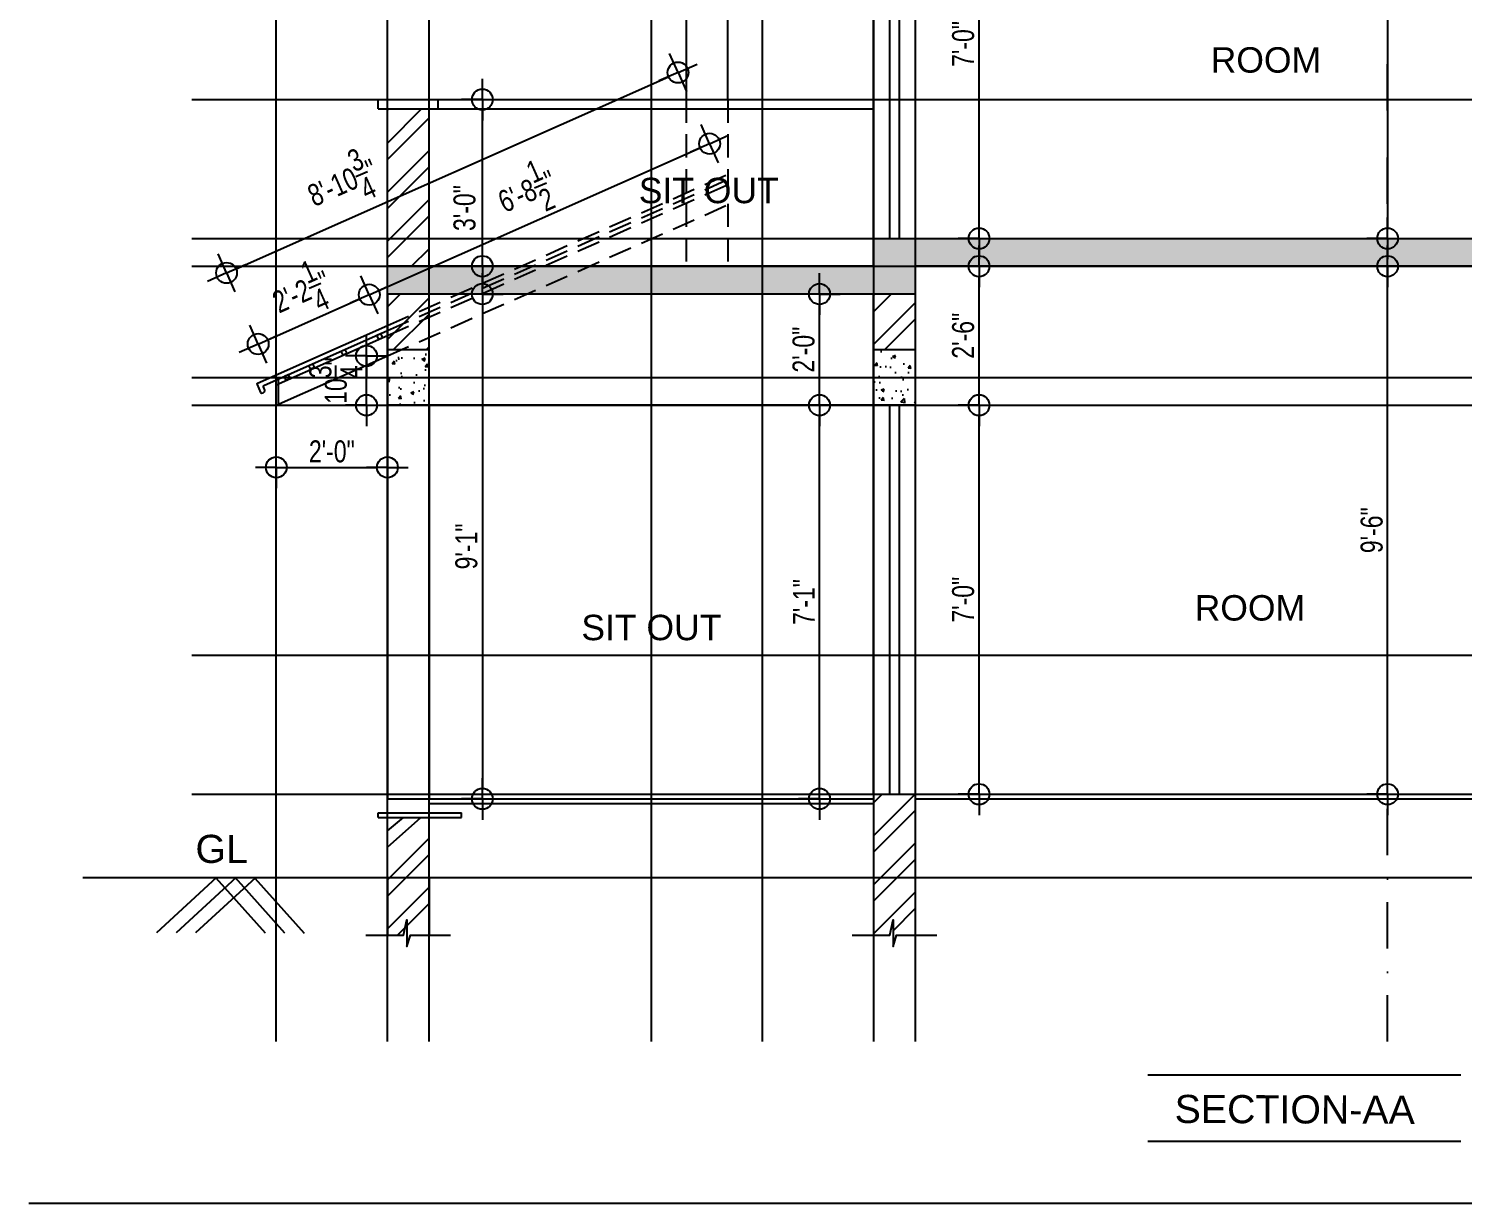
# Model space of a CAD drawing. Header units: inches. Extents: x 171009 to 352533, y -79956 to -38287.
# Drawn here: x 173608 to 173917.8, y -39524.3 to -39270.7 of the extents above; entities that cross this region are included whole.
import ezdxf

# ---------------------------------------------------------------- set-up
doc = ezdxf.new("R2010")
doc.units = ezdxf.units.IN
doc.header["$LTSCALE"] = 20
doc.header["$MEASUREMENT"] = 0
doc.header["$PDMODE"] = 34
doc.header["$PDSIZE"] = 5
doc.linetypes.add('DASHDOT', pattern=[1, 0.5, -0.25, 0, -0.25])
doc.linetypes.add('HIDDEN', pattern=[0.375, 0.25, -0.125])
doc.layers.get('0').update_dxf_attribs({"linetype": 'CONTINUOUS'})
doc.layers.get('Defpoints').update_dxf_attribs({"linetype": 'CONTINUOUS'})
for name, color, linetype in [('border', 230, 'CONTINUOUS'), ('DIMLINE', 254, 'CONTINUOUS'), ('DOOR', 1, 'CONTINUOUS'), ('guide', 211, 'CONTINUOUS'), ('HATCH', 8, 'CONTINUOUS'), ('KALKAAL', 7, 'CONTINUOUS'), ('text', 2, 'CONTINUOUS'), ('TEXTS', 2, 'CONTINUOUS'), ('TILE', 22, 'CONTINUOUS'), ('wall', 13, 'CONTINUOUS'), ('WOOD', 7, 'CONTINUOUS')]:
    doc.layers.add(name, color=color, linetype=linetype)
doc.styles.add('DIMTEXT', font='arial_B.ttf', dxfattribs={"width": 0.75})
doc.styles.add('STYLE1', font='arial_B.ttf')
doc.styles.add('style5', font='arial_B.ttf')
doc.dimstyles.new('ARCH_48_0', dxfattribs={"dimtxt": 4.75, "dimasz": 2.25, "dimexe": 0.25, "dimexo": 0, "dimgap": 1, "dimtad": 1, "dimzin": 3, "dimdsep": 46, "dimlunit": 4, "dimtxsty": 'DIMTEXT', "dimblk": 'BLK', "dimcen": 0, "dimdle": 0.09375, "dimse1": 1, "dimse2": 1, "dimclrd": 254, "dimclrt": 3, "dimadec": 1, "dimazin": 0, "dimtfac": 1, "dimtix": 1, "dimtmove": 2, "dimatfit": 3, "dimldrblk": 'NONE', "dimfxl": 0.25, "dimtvp": 1.4625, "dimtolj": 1, "dimtzin": 15, "dimarcsym": 0})
pattern_1 = [(45, (-1909.887, 1006.686), (-5.30330086, 5.30330086), []), (45, (-1906.352, 1006.686), (-5.30330086, 5.30330086), [])]

# ---------------------------------------------------------------- blocks, each defined once
blk = doc.blocks.new('BLK')
for q in [(0, 2), (-2, 0), (0, -2), (2, 0)]:
    blk.add_line((0, 0), q)
blk.add_circle((0, 0), 1)
blk = doc.blocks.new('*D185')
at = {"layer": 'Defpoints', "color": 0, "transparency": 16777216}
for p in [(173799.44, -39231.98), (173813.21, -39231.98), (173799.44, -39315.98)]:
    blk.add_point(p, dxfattribs=at)
at = {"layer": 'DIMLINE', "color": 254, "lineweight": -2, "transparency": 16777216}
blk.add_line((173813.21, -39313.73), (173813.21, -39234.23), dxfattribs=at)
at = {"layer": 'DIMLINE', "color": 254, "lineweight": -2, "transparency": 16777216, "xscale": 2.25, "yscale": 2.25, "zscale": 2.25}
for p, rotation in [((173813.21, -39231.98), 90), ((173813.21, -39315.98), 270)]:
    blk.add_blockref('BLK', p, dxfattribs=dict(at, rotation=rotation))
at = {"layer": 'DIMLINE', "color": 3, "transparency": 16777216, "insert": (173809.79, -39273.98), "char_height": 4.75, "attachment_point": 5, "rotation": 90, "style": 'DIMTEXT'}
blk.add_mtext('\\A1;7\'-0"', dxfattribs=at)
blk = doc.blocks.new('_None')
blk = doc.blocks.new('*D187')
at = {"layer": 'Defpoints', "color": 0, "transparency": 16777216}
for p in [(173901.44, -39171.98), (173901.44, -39315.98), (173901.44, -39315.98)]:
    blk.add_point(p, dxfattribs=at)
at = {"layer": 'DIMLINE', "color": 254, "lineweight": -2, "transparency": 16777216}
blk.add_line((173901.44, -39174.23), (173901.44, -39313.73), dxfattribs=at)
at = {"layer": 'DIMLINE', "color": 254, "lineweight": -2, "transparency": 16777216, "xscale": 2.25, "yscale": 2.25, "zscale": 2.25}
for p, rotation in [((173901.44, -39171.98), 90), ((173901.44, -39315.98), 270)]:
    blk.add_blockref('BLK', p, dxfattribs=dict(at, rotation=rotation))
at = {"layer": 'DIMLINE', "color": 3, "transparency": 16777216, "insert": (173897.61, -39257.28), "char_height": 4.75, "attachment_point": 5, "rotation": 90, "style": 'DIMTEXT'}
blk.add_mtext('\\A1;12\'-0"', dxfattribs=at)
blk = doc.blocks.new('*D190')
at = {"layer": 'Defpoints', "color": 0, "transparency": 16777216}
for p in [(173696.44, -39285.98), (173705.94, -39285.98), (173694.44, -39321.98)]:
    blk.add_point(p, dxfattribs=at)
at = {"layer": 'DIMLINE', "color": 254, "lineweight": -2, "transparency": 16777216}
blk.add_line((173705.94, -39319.73), (173705.94, -39288.23), dxfattribs=at)
at = {"layer": 'DIMLINE', "color": 254, "lineweight": -2, "transparency": 16777216, "xscale": 2.25, "yscale": 2.25, "zscale": 2.25}
for p, rotation in [((173705.94, -39285.98), 90), ((173705.94, -39321.98), 270)]:
    blk.add_blockref('BLK', p, dxfattribs=dict(at, rotation=rotation))
at = {"layer": 'DIMLINE', "color": 3, "transparency": 16777216, "insert": (173702.11, -39309.41), "char_height": 4.75, "attachment_point": 5, "rotation": 90, "style": 'DIMTEXT'}
blk.add_mtext('\\A1;3\'-0"', dxfattribs=at)
blk = doc.blocks.new('*D191')
at = {"layer": 'Defpoints', "color": 0, "transparency": 16777216}
for p in [(173694.44, -39327.98), (173695.44, -39436.98), (173705.94, -39436.98)]:
    blk.add_point(p, dxfattribs=at)
at = {"layer": 'DIMLINE', "color": 254, "lineweight": -2, "transparency": 16777216}
blk.add_line((173705.94, -39330.23), (173705.94, -39434.73), dxfattribs=at)
at = {"layer": 'DIMLINE', "color": 254, "lineweight": -2, "transparency": 16777216, "xscale": 2.25, "yscale": 2.25, "zscale": 2.25}
for p, rotation in [((173705.94, -39327.98), 90), ((173705.94, -39436.98), 270)]:
    blk.add_blockref('BLK', p, dxfattribs=dict(at, rotation=rotation))
at = {"layer": 'DIMLINE', "color": 3, "transparency": 16777216, "insert": (173702.51, -39382.48), "char_height": 4.75, "attachment_point": 5, "rotation": 90, "style": 'DIMTEXT'}
blk.add_mtext('\\A1;9\'-1"', dxfattribs=at)
blk = doc.blocks.new('*D192')
at = {"layer": 'Defpoints', "color": 0, "transparency": 16777216}
for p in [(173799.44, -39351.98), (173813.21, -39351.98), (173799.44, -39435.98)]:
    blk.add_point(p, dxfattribs=at)
at = {"layer": 'DIMLINE', "color": 254, "lineweight": -2, "transparency": 16777216}
blk.add_line((173813.21, -39433.73), (173813.21, -39354.23), dxfattribs=at)
at = {"layer": 'DIMLINE', "color": 254, "lineweight": -2, "transparency": 16777216, "xscale": 2.25, "yscale": 2.25, "zscale": 2.25}
for p, rotation in [((173813.21, -39351.98), 90), ((173813.21, -39435.98), 270)]:
    blk.add_blockref('BLK', p, dxfattribs=dict(at, rotation=rotation))
at = {"layer": 'DIMLINE', "color": 3, "transparency": 16777216, "insert": (173809.79, -39393.98), "char_height": 4.75, "attachment_point": 5, "rotation": 90, "style": 'DIMTEXT'}
blk.add_mtext('\\A1;7\'-0"', dxfattribs=at)
blk = doc.blocks.new('*D193')
at = {"layer": 'Defpoints', "color": 0, "transparency": 16777216}
for p in [(173799.44, -39321.98), (173813.21, -39321.98), (173799.44, -39351.98)]:
    blk.add_point(p, dxfattribs=at)
at = {"layer": 'DIMLINE', "color": 254, "lineweight": -2, "transparency": 16777216}
blk.add_line((173813.21, -39349.73), (173813.21, -39324.23), dxfattribs=at)
at = {"layer": 'DIMLINE', "color": 254, "lineweight": -2, "transparency": 16777216, "xscale": 2.25, "yscale": 2.25, "zscale": 2.25}
for p, rotation in [((173813.21, -39321.98), 90), ((173813.21, -39351.98), 270)]:
    blk.add_blockref('BLK', p, dxfattribs=dict(at, rotation=rotation))
at = {"layer": 'DIMLINE', "color": 3, "transparency": 16777216, "insert": (173809.79, -39336.98), "char_height": 4.75, "attachment_point": 5, "rotation": 90, "style": 'DIMTEXT'}
blk.add_mtext('\\A1;2\'-6"', dxfattribs=at)
blk = doc.blocks.new('*D194')
at = {"layer": 'Defpoints', "color": 0, "transparency": 16777216}
for p in [(173859.3, -39321.98), (173901.44, -39321.98), (173859.3, -39435.98)]:
    blk.add_point(p, dxfattribs=at)
at = {"layer": 'DIMLINE', "color": 254, "lineweight": -2, "transparency": 16777216}
blk.add_line((173901.44, -39433.73), (173901.44, -39324.23), dxfattribs=at)
at = {"layer": 'DIMLINE', "color": 254, "lineweight": -2, "transparency": 16777216, "xscale": 2.25, "yscale": 2.25, "zscale": 2.25}
for p, rotation in [((173901.44, -39321.98), 90), ((173901.44, -39435.98), 270)]:
    blk.add_blockref('BLK', p, dxfattribs=dict(at, rotation=rotation))
at = {"layer": 'DIMLINE', "color": 3, "transparency": 16777216, "insert": (173898.02, -39378.98), "char_height": 4.75, "attachment_point": 5, "rotation": 90, "style": 'DIMTEXT'}
blk.add_mtext('\\A1;9\'-6"', dxfattribs=at)
blk = doc.blocks.new('*D213')
at = {"layer": 'Defpoints', "color": 0, "transparency": 16777216}
for p in [(173901.44, -39165.57), (173685.44, -39453.98), (174101.39, -39453.98)]:
    blk.add_point(p, dxfattribs=at)
at = {"layer": 'DIMLINE', "color": 254, "lineweight": -2, "transparency": 16777216}
blk.add_line((174101.39, -39167.82), (174101.39, -39451.73), dxfattribs=at)
at = {"layer": 'DIMLINE', "color": 254, "lineweight": -2, "transparency": 16777216, "xscale": 2.25, "yscale": 2.25, "zscale": 2.25}
for p, rotation in [((174101.39, -39165.57), 90), ((174101.39, -39453.98), 270)]:
    blk.add_blockref('BLK', p, dxfattribs=dict(at, rotation=rotation))
at = {"layer": 'DIMLINE', "color": 3, "transparency": 16777216, "insert": (174094.79, -39309.78), "char_height": 4.75, "attachment_point": 5, "rotation": 90, "style": 'DIMTEXT'}
blk.add_mtext('\\A1;24\'-0{\\H1.000000x;\\S1/2;}"', dxfattribs=at)
blk = doc.blocks.new('*D215')
at = {"layer": 'Defpoints', "color": 0, "transparency": 16777216}
for p in [(173661.44, -39351.98), (173685.44, -39351.98), (173685.44, -39365.4)]:
    blk.add_point(p, dxfattribs=at)
at = {"layer": 'DIMLINE', "color": 254, "lineweight": -2, "transparency": 16777216}
blk.add_line((173663.69, -39365.4), (173683.19, -39365.4), dxfattribs=at)
at = {"layer": 'DIMLINE', "color": 254, "lineweight": -2, "transparency": 16777216, "xscale": 2.25, "yscale": 2.25, "zscale": 2.25, "rotation": 180}
blk.add_blockref('BLK', (173661.44, -39365.4), dxfattribs=at)
at = {"layer": 'DIMLINE', "color": 254, "lineweight": -2, "transparency": 16777216, "xscale": 2.25, "yscale": 2.25, "zscale": 2.25}
blk.add_blockref('BLK', (173685.44, -39365.4), dxfattribs=at)
at = {"layer": 'DIMLINE', "color": 3, "transparency": 16777216, "insert": (173673.44, -39361.98), "char_height": 4.75, "attachment_point": 5, "style": 'DIMTEXT'}
blk.add_mtext('\\A1;2\'-0"', dxfattribs=at)
blk = doc.blocks.new('*D216')
at = {"layer": 'Defpoints', "color": 0, "transparency": 16777216}
for p in [(173778.75, -39351.98), (173790.44, -39351.98), (173790.44, -39436.98)]:
    blk.add_point(p, dxfattribs=at)
at = {"layer": 'DIMLINE', "color": 254, "lineweight": -2, "transparency": 16777216}
blk.add_line((173778.75, -39434.73), (173778.75, -39354.23), dxfattribs=at)
at = {"layer": 'DIMLINE', "color": 254, "lineweight": -2, "transparency": 16777216, "xscale": 2.25, "yscale": 2.25, "zscale": 2.25}
for p, rotation in [((173778.75, -39351.98), 90), ((173778.75, -39436.98), 270)]:
    blk.add_blockref('BLK', p, dxfattribs=dict(at, rotation=rotation))
at = {"layer": 'DIMLINE', "color": 3, "transparency": 16777216, "insert": (173775.37, -39394.48), "char_height": 4.75, "attachment_point": 5, "rotation": 90, "style": 'DIMTEXT'}
blk.add_mtext('\\A1;7\'-1"', dxfattribs=at)
blk = doc.blocks.new('*D217')
at = {"layer": 'Defpoints', "color": 0, "transparency": 16777216}
for p in [(173778.75, -39327.98), (173790.44, -39327.98), (173790.44, -39351.98)]:
    blk.add_point(p, dxfattribs=at)
at = {"layer": 'DIMLINE', "color": 254, "lineweight": -2, "transparency": 16777216}
blk.add_line((173778.75, -39349.73), (173778.75, -39330.23), dxfattribs=at)
at = {"layer": 'DIMLINE', "color": 254, "lineweight": -2, "transparency": 16777216, "xscale": 2.25, "yscale": 2.25, "zscale": 2.25}
for p, rotation in [((173778.75, -39327.98), 90), ((173778.75, -39351.98), 270)]:
    blk.add_blockref('BLK', p, dxfattribs=dict(at, rotation=rotation))
at = {"layer": 'DIMLINE', "color": 3, "transparency": 16777216, "insert": (173775.33, -39339.98), "char_height": 4.75, "attachment_point": 5, "rotation": 90, "style": 'DIMTEXT'}
blk.add_mtext('\\A1;2\'-0"', dxfattribs=at)
blk = doc.blocks.new('*D225')
at = {"layer": 'Defpoints', "color": 0, "transparency": 16777216}
for p in [(173680.92, -39341.33), (173685.44, -39341.33), (173661.44, -39351.98)]:
    blk.add_point(p, dxfattribs=at)
at = {"layer": 'DIMLINE', "color": 254, "lineweight": -2, "transparency": 16777216}
for p, q in [((173680.92, -39339.08), (173680.92, -39336.83)), ((173680.92, -39351.98), (173680.92, -39341.33)), ((173680.92, -39354.23), (173680.92, -39356.48))]:
    blk.add_line(p, q, dxfattribs=at)
at = {"layer": 'DIMLINE', "color": 254, "lineweight": -2, "transparency": 16777216, "xscale": 2.25, "yscale": 2.25, "zscale": 2.25}
for p, rotation in [((173680.92, -39341.33), 270), ((173680.92, -39351.98), 90)]:
    blk.add_blockref('BLK', p, dxfattribs=dict(at, rotation=rotation))
at = {"layer": 'DIMLINE', "color": 3, "transparency": 16777216, "insert": (173674.29, -39346.66), "char_height": 4.75, "attachment_point": 5, "rotation": 90, "style": 'DIMTEXT'}
blk.add_mtext('\\A1;10{\\H1.000000x;\\S3/4;}"', dxfattribs=at)
blk = doc.blocks.new('*D242')
at = {"layer": 'Defpoints', "color": 0, "transparency": 16777216}
for p in [(173681.52, -39328.13), (173685.44, -39336.96), (173661.44, -39347.61)]:
    blk.add_point(p, dxfattribs=at)
at = {"layer": 'DIMLINE', "color": 254, "lineweight": -2, "transparency": 16777216}
blk.add_line((173659.58, -39337.87), (173679.46, -39329.04), dxfattribs=at)
at = {"layer": 'DIMLINE', "color": 254, "lineweight": -2, "transparency": 16777216, "xscale": 2.25, "yscale": 2.25, "zscale": 2.25}
for p, rotation in [((173681.52, -39328.13), 23.92895318484826), ((173657.52, -39338.78), 203.9289531848483)]:
    blk.add_blockref('BLK', p, dxfattribs=dict(at, rotation=rotation))
at = {"layer": 'DIMLINE', "color": 3, "transparency": 16777216, "insert": (173666.86, -39327.47), "char_height": 4.75, "attachment_point": 5, "rotation": 23.929, "style": 'DIMTEXT'}
blk.add_mtext('\\A1;2\'-2{\\H1.000000x;\\S1/4;}"', dxfattribs=at)
blk = doc.blocks.new('*D243')
at = {"layer": 'Defpoints', "color": 0, "transparency": 16777216}
for p in [(173755.02, -39295.52), (173758.94, -39304.34), (173685.44, -39336.96)]:
    blk.add_point(p, dxfattribs=at)
at = {"layer": 'DIMLINE', "color": 254, "lineweight": -2, "transparency": 16777216}
blk.add_line((173683.58, -39327.22), (173752.96, -39296.43), dxfattribs=at)
at = {"layer": 'DIMLINE', "color": 254, "lineweight": -2, "transparency": 16777216, "xscale": 2.25, "yscale": 2.25, "zscale": 2.25}
for p, rotation in [((173755.02, -39295.52), 23.92895318480555), ((173681.52, -39328.13), 203.9289531848055)]:
    blk.add_blockref('BLK', p, dxfattribs=dict(at, rotation=rotation))
at = {"layer": 'DIMLINE', "color": 3, "transparency": 16777216, "insert": (173715.59, -39305.79), "char_height": 4.75, "attachment_point": 5, "rotation": 23.929, "style": 'DIMTEXT'}
blk.add_mtext('\\A1;6\'-8{\\H1.000000x;\\S1/2;}"', dxfattribs=at)
blk = doc.blocks.new('*D244')
at = {"layer": 'Defpoints', "color": 0, "transparency": 16777216}
for p in [(173748.2, -39280.15), (173758.94, -39304.34), (173661.44, -39347.61)]:
    blk.add_point(p, dxfattribs=at)
at = {"layer": 'DIMLINE', "color": 254, "lineweight": -2, "transparency": 16777216}
blk.add_line((173652.76, -39322.5), (173746.14, -39281.06), dxfattribs=at)
at = {"layer": 'DIMLINE', "color": 254, "lineweight": -2, "transparency": 16777216, "xscale": 2.25, "yscale": 2.25, "zscale": 2.25}
for p, rotation in [((173748.2, -39280.15), 23.92895318481606), ((173650.7, -39323.41), 203.9289531848161)]:
    blk.add_blockref('BLK', p, dxfattribs=dict(at, rotation=rotation))
at = {"layer": 'DIMLINE', "color": 3, "transparency": 16777216, "insert": (173675.73, -39303.91), "char_height": 4.75, "attachment_point": 5, "rotation": 23.929, "style": 'DIMTEXT'}
blk.add_mtext('\\A1;8\'-10{\\H1.000000x;\\S3/4;}"', dxfattribs=at)

msp = doc.modelspace()

# ---------------------------------------------------------------- hatches: boundary and pattern name
at = {"layer": 'HATCH'}
h = msp.add_hatch(dxfattribs=at)
h.set_pattern_fill('ANSI32', color=256, scale=20, style=0)
h.set_pattern_definition(pattern_1)
h.paths.add_polyline_path([(173694.436, -39287.985), (173685.436, -39287.985), (173685.436, -39321.985), (173694.436, -39321.985)])
h = msp.add_hatch(dxfattribs=at)
h.set_pattern_fill('AR-CONC', color=256, style=0)
h.set_pattern_definition([(50, (-1909.8873, 1006.686), (7.17260183, -0.62752135), [0.75, -8.25]), (355, (-1909.887, 1006.686), (-1.38751334, 7.52192134), [0.6, -6.6]), (100.4514, (-1909.2896, 1006.634), (5.78509382, 6.89439542), [0.6374019, -7.01142112]), (46.1842, (-1909.887, 1008.686), (10.6724105, -1.65519014), [1.125, -12.375]), (96.6356, (-1908.998, 1008.548), (9.34662706, 9.7411787), [0.9561029, -10.51713]), (351.1842, (-1909.887, 1008.686), (9.34661945, 9.741186), [0.9, -9.9]), (21, (-1908.8873, 1008.186), (5.96907052, -4.0261889), [0.75, -8.25]), (326, (-1908.887, 1008.186), (2.43315332, 7.25150045), [0.6, -6.6]), (71.4514, (-1908.39, 1007.8506), (8.40222629, 3.22530497), [0.6374019, -7.01142112]), (37.5, (-1909.8873, 1006.6861), (0.121598553, 3.32893854), [0, -6.52, 0, -6.7, 0, -6.625]), (7.5, (-1909.8873, 1006.686), (2.630695374, 3.94411712), [0, -3.82, 0, -6.37, 0, -2.525]), (327.5, (-1912.1173, 1006.686), (5.33822436, -0.225548717), [0, -2.5, 0, -7.8, 0, -10.35]), (317.5, (-1913.1173, 1006.686), (5.83186169, 1.00104982), [0, -3.25, 0, -5.18, 0, -7.35])])
h.paths.add_polyline_path([(173790.436, -39315.985), (173790.436, -39321.985), (173685.436, -39321.985), (173685.436, -39327.985), (173799.436, -39327.985), (173799.436, -39321.985), (174028.436, -39321.985), (174028.436, -39315.985)])
h = msp.add_hatch(dxfattribs=at)
h.set_pattern_fill('ANSI32', color=256, scale=20, style=0)
h.set_pattern_definition(pattern_1)
h.paths.add_polyline_path([(173685.436, -39339.985), (173694.436, -39339.985), (173694.436, -39327.985), (173685.436, -39327.985)])
h = msp.add_hatch(dxfattribs=at)
h.set_pattern_fill('ANSI32', color=256, scale=20, style=0)
h.set_pattern_definition(pattern_1)
h.paths.add_polyline_path([(173799.436, -39327.985), (173790.436, -39327.985), (173790.436, -39339.985), (173799.436, -39339.985)])
h = msp.add_hatch(dxfattribs=at)
h.set_pattern_fill('AR-CONC', color=256, style=0)
h.set_pattern_definition([(50, (-1541.244, 668.2276), (7.17260183, -0.62752135), [0.75, -8.25]), (355, (-1541.244, 668.2276), (-1.38751334, 7.52192134), [0.6, -6.6]), (100.4514, (-1540.6464, 668.175), (5.78509382, 6.89439542), [0.6374019, -7.01142112]), (46.1842, (-1541.244, 670.228), (10.6724105, -1.65519014), [1.125, -12.375]), (96.6356, (-1540.355, 670.09), (9.34662706, 9.7411787), [0.9561029, -10.51713]), (351.1842, (-1541.244, 670.228), (9.34661945, 9.741186), [0.9, -9.9]), (21, (-1540.244, 669.7276), (5.96907052, -4.0261889), [0.75, -8.25]), (326, (-1540.244, 669.7276), (2.43315332, 7.25150045), [0.6, -6.6]), (71.4514, (-1539.7466, 669.392), (8.40222629, 3.22530497), [0.6374019, -7.01142112]), (37.5, (-1541.244, 668.2276), (0.121598553, 3.32893854), [0, -6.52, 0, -6.7, 0, -6.625]), (7.5, (-1541.244, 668.2276), (2.630695374, 3.94411712), [0, -3.82, 0, -6.37, 0, -2.525]), (327.5, (-1543.474, 668.2276), (5.33822436, -0.225548717), [0, -2.5, 0, -7.8, 0, -10.35]), (317.5, (-1544.474, 668.2276), (5.83186169, 1.00104982), [0, -3.25, 0, -5.18, 0, -7.35])])
h.paths.add_polyline_path([(173694.436, -39339.985), (173688.479, -39339.985), (173685.436, -39341.335), (173685.436, -39351.985), (173694.436, -39351.985)])
h = msp.add_hatch(dxfattribs=at)
h.set_pattern_fill('AR-CONC', color=256, style=0)
h.set_pattern_definition([(50, (-1909.8873, 1012.686), (7.17260183, -0.62752135), [0.75, -8.25]), (355, (-1909.887, 1012.686), (-1.38751334, 7.52192134), [0.6, -6.6]), (100.4514, (-1909.2896, 1012.634), (5.78509382, 6.89439542), [0.6374019, -7.01142112]), (46.1842, (-1909.887, 1014.686), (10.6724105, -1.65519014), [1.125, -12.375]), (96.6356, (-1908.998, 1014.548), (9.34662706, 9.7411787), [0.9561029, -10.51713]), (351.1842, (-1909.887, 1014.686), (9.34661945, 9.741186), [0.9, -9.9]), (21, (-1908.8873, 1014.186), (5.96907052, -4.0261889), [0.75, -8.25]), (326, (-1908.887, 1014.186), (2.43315332, 7.25150045), [0.6, -6.6]), (71.4514, (-1908.39, 1013.8506), (8.40222629, 3.22530497), [0.6374019, -7.01142112]), (37.5, (-1909.8873, 1012.6861), (0.121598553, 3.32893854), [0, -6.52, 0, -6.7, 0, -6.625]), (7.5, (-1909.8873, 1012.686), (2.630695374, 3.94411712), [0, -3.82, 0, -6.37, 0, -2.525]), (327.5, (-1912.1173, 1012.686), (5.33822436, -0.225548717), [0, -2.5, 0, -7.8, 0, -10.35]), (317.5, (-1913.1173, 1012.686), (5.83186169, 1.00104982), [0, -3.25, 0, -5.18, 0, -7.35])])
h.paths.add_polyline_path([(173790.436, -39339.985), (173790.436, -39351.985), (173799.436, -39351.985), (173799.436, -39339.985)])
h = msp.add_hatch(dxfattribs=at)
h.set_pattern_fill('ANSI32', color=256, scale=20, style=0)
h.set_pattern_definition(pattern_1)
h.paths.add_polyline_path([(173799.436, -39435.985), (173790.436, -39435.985), (173790.436, -39466.403), (173793.928, -39466.403), (173794.645, -39463.123), (173794.645, -39466.402), (173799.436, -39466.402)])

# ---------------------------------------------------------------- linework, layer by layer
at = {"color": 7}
for p, q in [((173696.436, -39285.985), (173790.436, -39285.985)), ((173696.436, -39287.985), (173790.436, -39287.985)), ((173790.436, -39351.985), (173694.436, -39351.985))]:
    msp.add_line(p, q, dxfattribs=at)
for points in [[(173680.814, -39466.403), (173688.928, -39466.403), (173689.645, -39463.123), (173689.645, -39468.85), (173690.399, -39466.402), (173699.089, -39466.402)], [(173785.814, -39466.403), (173793.928, -39466.403), (173794.645, -39463.123), (173794.645, -39468.85), (173795.399, -39466.402), (173804.089, -39466.402)]]:
    msp.add_lwpolyline(points)
at = {"layer": 'border', "ltscale": 5}
msp.add_line((173607.971, -39524.307), (174148.736, -39524.307), dxfattribs=at)
at = {"layer": 'DIMLINE', "color": 8, "linetype": 'HIDDEN'}
msp.add_line((173661.436, -39351.985), (173680.919, -39351.985), dxfattribs=at)
at = {"layer": 'DOOR'}
for p, q in [((173790.436, -39315.985), (173790.436, -39231.985)), ((173793.936, -39315.985), (173793.936, -39231.985)), ((173795.936, -39231.985), (173795.936, -39315.985)), ((173799.436, -39231.985), (173799.436, -39315.985)), ((173790.436, -39435.985), (173790.436, -39351.985)), ((173793.936, -39435.985), (173793.936, -39351.985)), ((173795.936, -39351.985), (173795.936, -39435.985)), ((173799.436, -39351.985), (173799.436, -39435.985))]:
    msp.add_line(p, q, dxfattribs=at)
at = {"layer": 'guide'}
for p, q in [((173661.436, -39489.367), (173661.436, -39154.194)), ((173685.436, -39489.367), (173685.436, -39154.194)), ((173694.436, -39489.367), (173694.436, -39154.194)), ((173742.441, -39489.367), (173742.441, -39154.194)), ((173766.436, -39489.367), (173766.436, -39154.194)), ((173790.436, -39154.194), (173790.436, -39489.367)), ((173799.436, -39154.194), (173799.436, -39489.367))]:
    msp.add_line(p, q, dxfattribs=at)
at = {"layer": 'guide', "linetype": 'DASHDOT'}
msp.add_line((173901.441, -39489.367), (173901.441, -39154.194), dxfattribs=at)
at = {"layer": 'guide', "color": 5, "linetype": 'Continuous'}
for p, q in [((173643.175, -39285.985), (174113.294, -39285.985)), ((173643.175, -39405.985), (174113.294, -39405.985))]:
    msp.add_line(p, q, dxfattribs=at)
at = {"layer": 'guide', "color": 3, "linetype": 'Continuous'}
for p, q in [((173643.175, -39315.985), (174113.294, -39315.985)), ((173643.175, -39321.985), (174113.294, -39321.985))]:
    msp.add_line(p, q, dxfattribs=at)
at = {"layer": 'guide', "color": 1, "linetype": 'Continuous'}
for p, q in [((173643.175, -39345.985), (174113.294, -39345.985)), ((173643.175, -39351.985), (174113.294, -39351.985))]:
    msp.add_line(p, q, dxfattribs=at)
at = {"layer": 'guide', "color": 13, "linetype": 'Continuous'}
for p, q in [((173643.175, -39435.985), (174113.294, -39435.985)), ((173643.175, -39453.985), (174113.294, -39453.985))]:
    msp.add_line(p, q, dxfattribs=at)
at = {"layer": 'HATCH'}
for p, q in [((173685.436, -39443.861), (173688.902, -39440.985)), ((173685.436, -39447.396), (173692.649, -39440.985)), ((173685.436, -39454.467), (173694.436, -39445.467)), ((173685.436, -39458.003), (173694.436, -39449.003)), ((173685.436, -39465.074), (173694.436, -39456.074)), ((173689.645, -39464.401), (173694.436, -39459.609)), ((173687.643, -39466.403), (173689.288, -39464.758))]:
    msp.add_line(p, q, dxfattribs=at)
at = {"layer": 'KALKAAL'}
for p, q in [((173749.936, -39231.985), (173749.936, -39285.985)), ((173758.936, -39285.985), (173758.936, -39231.985))]:
    msp.add_line(p, q, dxfattribs=at)
at = {"layer": 'TEXTS'}
for p, q in [((173917.233, -39496.651), (173849.639, -39496.651)), ((173917.233, -39510.931), (173849.639, -39510.931))]:
    msp.add_line(p, q, dxfattribs=at)
at = {"layer": 'TILE', "color": 7, "linetype": 'HIDDEN'}
for p, q in [((173685.436, -39334.771), (173758.936, -39302.155)), ((173685.436, -39335.865), (173758.936, -39303.249))]:
    msp.add_line(p, q, dxfattribs=at)
at = {"layer": 'TILE'}
for p, q in [((173657.406, -39347.209), (173685.436, -39334.771)), ((173658.722, -39347.719), (173685.436, -39335.865)), ((173657.278, -39347.538), (173658.033, -39349.258)), ((173658.594, -39348.048), (173658.949, -39348.856))]:
    msp.add_line(p, q, dxfattribs=at)
for centre, radius, start, end in [((173657.507, -39347.437), 0.25, 113.92895, 203.6963), ((173658.364, -39348.766), 0.592, 236.11658, 351.27601), ((173658.823, -39347.947), 0.25, 113.92895, 203.6963)]:
    msp.add_arc(centre, radius, start, end, dxfattribs=at)
at = {"layer": 'wall'}
for p, q in [((173683.436, -39285.985), (173696.436, -39285.985)), ((173683.436, -39287.985), (173683.436, -39285.985)), ((173683.436, -39287.985), (173696.436, -39287.985)), ((173685.436, -39321.985), (173685.436, -39287.985)), ((173694.436, -39321.985), (173694.436, -39287.985)), ((173696.436, -39287.985), (173696.436, -39285.985)), ((173790.436, -39315.985), (174028.436, -39315.985)), ((173790.436, -39321.985), (173790.436, -39315.985)), ((173790.436, -39321.985), (173685.436, -39321.985)), ((173685.436, -39327.985), (173685.436, -39321.985)), ((173799.436, -39321.985), (173799.436, -39327.985)), ((174028.436, -39321.985), (173799.436, -39321.985)), ((173799.436, -39327.985), (173685.436, -39327.985)), ((173685.436, -39327.985), (173685.436, -39351.985)), ((173694.436, -39351.985), (173694.436, -39327.985)), ((173790.436, -39351.985), (173790.436, -39327.985)), ((173799.436, -39327.985), (173799.436, -39351.985)), ((173685.436, -39339.985), (173694.436, -39339.985)), ((173790.436, -39339.985), (173799.436, -39339.985)), ((173694.436, -39351.985), (173685.436, -39351.985)), ((173799.436, -39351.985), (173790.436, -39351.985)), ((173790.436, -39435.985), (174003.436, -39435.985)), ((173790.436, -39435.985), (173790.436, -39466.403)), ((173799.436, -39435.985), (173799.436, -39466.402)), ((173685.436, -39439.985), (173685.436, -39436.985)), ((173685.436, -39436.985), (173790.436, -39436.985)), ((173694.436, -39439.985), (173694.436, -39436.985)), ((173694.436, -39437.985), (173790.436, -39437.985)), ((173799.436, -39436.985), (174003.436, -39436.985)), ((173683.436, -39439.985), (173701.436, -39439.985)), ((173683.436, -39440.985), (173683.436, -39439.985)), ((173683.436, -39440.985), (173701.436, -39440.985)), ((173685.436, -39453.985), (173685.436, -39440.985)), ((173694.436, -39453.985), (173694.436, -39440.985)), ((173701.436, -39440.985), (173701.436, -39439.985)), ((173619.666, -39453.985), (173685.436, -39453.985)), ((173685.436, -39453.985), (173685.436, -39466.403)), ((173694.436, -39453.985), (173694.436, -39466.402))]:
    msp.add_line(p, q, dxfattribs=at)
at = {"layer": 'wall', "color": 7, "linetype": 'HIDDEN'}
for p, q in [((173749.936, -39285.985), (173749.936, -39321.985)), ((173758.936, -39285.985), (173758.936, -39321.985))]:
    msp.add_line(p, q, dxfattribs=at)
at = {"layer": 'wall', "color": 7}
for p, q in [((173685.436, -39351.985), (173685.436, -39436.985)), ((173694.436, -39351.985), (173694.436, -39436.985))]:
    msp.add_line(p, q, dxfattribs=at)
at = {"layer": 'wall', "color": 13}
for p, q in [((173648.546, -39453.985), (173635.565, -39465.873)), ((173652.789, -39453.985), (173639.808, -39465.873)), ((173656.963, -39454.053), (173644.003, -39465.92)), ((173648.377, -39454.053), (173659.026, -39465.92)), ((173652.551, -39453.985), (173663.221, -39465.873)), ((173656.794, -39454.121), (173667.442, -39465.988))]:
    msp.add_line(p, q, dxfattribs=at)
at = {"layer": 'WOOD', "color": 7, "linetype": 'HIDDEN'}
for p, q in [((173685.436, -39336.959), (173758.936, -39304.343)), ((173685.436, -39341.335), (173758.936, -39308.72))]:
    msp.add_line(p, q, dxfattribs=at)
at = {"layer": 'WOOD'}
for p, q in [((173661.436, -39347.608), (173685.436, -39336.959)), ((173661.436, -39351.985), (173685.436, -39341.335)), ((173661.436, -39351.985), (173661.436, -39347.608)), ((173661.936, -39351.763), (173661.936, -39347.387))]:
    msp.add_line(p, q, dxfattribs=at)
at = {"layer": 'WOOD', "color": 13}
for p, q in [((173661.436, -39347.608), (173661.436, -39346.514)), ((173661.936, -39347.387), (173661.936, -39346.293))]:
    msp.add_line(p, q, dxfattribs=at)
for points in [[(173684.379, -39337.428), (173683.564, -39337.79), (173683.158, -39336.876), (173683.973, -39336.514)], [(173676.68, -39340.844), (173675.865, -39341.206), (173675.46, -39340.292), (173676.275, -39339.93)], [(173669.7, -39343.942), (173668.885, -39344.303), (173668.479, -39343.389), (173669.294, -39343.027)], [(173664.416, -39346.286), (173663.601, -39346.648), (173663.195, -39345.734), (173664.01, -39345.372)]]:
    msp.add_lwpolyline(points, close=True, dxfattribs=at)

# ---------------------------------------------------------------- texts
at = {"layer": 'text', "style": 'style5'}
for s, p in [('ROOM', (173863.228, -39280.175)), ('SIT OUT', (173739.722, -39308.364)), ('ROOM', (173859.773, -39398.48)), ('SIT OUT', (173727.324, -39402.722))]:
    msp.add_text(s, height=5.4893, dxfattribs=at).set_placement(p)
at = {"layer": 'TEXTS', "style": 'STYLE1'}
for s, p in [('GL ', (173643.978, -39450.805)), ('SECTION-AA', (173855.443, -39506.962))]:
    msp.add_text(s, height=6.075, rotation=359.79159, dxfattribs=at).set_placement(p)

# ---------------------------------------------------------------- dimensions: what is measured, and where the dimension line sits
at = {"layer": 'DIMLINE'}
for base, p1, p2, picture, middle in [((174101.391, -39453.985), (173901.441, -39165.572), (173685.436, -39453.985), '*D213', (174094.789, -39309.778)), ((173813.213, -39231.985), (173799.436, -39315.985), (173799.436, -39231.985), '*D185', (173809.788, -39273.985)), ((173813.213, -39321.985), (173799.436, -39351.985), (173799.436, -39321.985), '*D193', (173809.788, -39336.985)), ((173901.441, -39321.985), (173859.295, -39435.985), (173859.295, -39321.985), '*D194', (173898.016, -39378.985)), ((173705.935, -39436.985), (173694.436, -39327.985), (173695.436, -39436.985), '*D191', (173702.51, -39382.485)), ((173778.753, -39327.985), (173790.436, -39351.985), (173790.436, -39327.985), '*D217', (173775.328, -39339.985)), ((173680.919, -39341.335), (173661.436, -39351.985), (173685.436, -39341.335), '*D225', (173674.285, -39346.66)), ((173778.753, -39351.985), (173790.436, -39436.985), (173790.436, -39351.985), '*D216', (173775.368, -39394.485)), ((173813.213, -39351.985), (173799.436, -39435.985), (173799.436, -39351.985), '*D192', (173809.788, -39393.985))]:
    dim = msp.add_linear_dim(base=base, p1=p1, p2=p2, angle=90, dimstyle='ARCH_48_0', dxfattribs=at)
    dim.commit()
    dim.dimension.update_dxf_attribs({"geometry": picture, "text_midpoint": middle})
for base, p1, p2, picture, middle in [((173901.441, -39315.985), (173901.441, -39171.985), (173901.441, -39315.985), '*D187', (173897.614, -39257.278)), ((173705.935, -39285.985), (173694.436, -39321.985), (173696.436, -39285.985), '*D190', (173702.108, -39309.413))]:
    dim = msp.add_linear_dim(base=base, p1=p1, p2=p2, angle=90, dimstyle='ARCH_48_0', dxfattribs=at)
    dim.commit()
    dim.dimension.update_dxf_attribs({"geometry": picture, "text_midpoint": middle, "dimtype": 160})
dim = msp.add_linear_dim(base=(173748.201, -39280.15), p1=(173661.436, -39347.608), p2=(173758.936, -39304.343), angle=23.92895, dimstyle='ARCH_48_0', override={"dimfxl": 0.18}, dxfattribs=at)
dim.commit()
dim.dimension.update_dxf_attribs({"geometry": '*D244', "text_midpoint": (173675.727, -39303.907), "dimtype": 161})
for p1, p2, picture, middle in [((173685.436, -39336.959), (173758.936, -39304.343), '*D243', (173715.592, -39305.79)), ((173661.436, -39347.608), (173685.436, -39336.959), '*D242', (173666.862, -39327.469))]:
    dim = msp.add_aligned_dim(p1=p1, p2=p2, distance=9.656, dimstyle='ARCH_48_0', override={"dimfxl": 0.18}, dxfattribs=at)
    dim.commit()
    dim.dimension.update_dxf_attribs({"geometry": picture, "text_midpoint": middle})
dim = msp.add_linear_dim(base=(173685.436, -39365.403), p1=(173661.436, -39351.985), p2=(173685.436, -39351.985), dimstyle='ARCH_48_0', dxfattribs=at)
dim.commit()
dim.dimension.update_dxf_attribs({"geometry": '*D215', "text_midpoint": (173673.436, -39361.978)})

doc.saveas('drawing.dxf')
